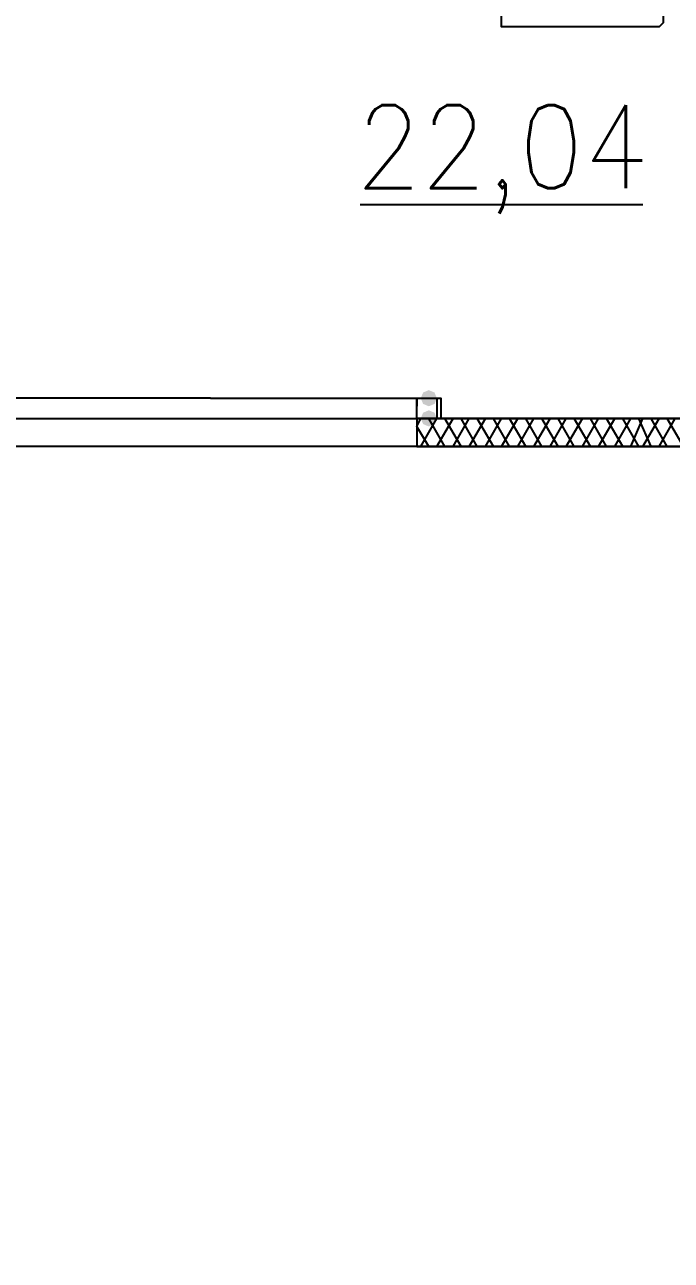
# Model space of a CAD drawing. Header units: millimetres. Extents: x 0 to 420, y 0 to 297.
# Drawn here: x 369.74 to 376.51, y 131.51 to 144.46 of the extents above; entities that cross this region are included whole.
import ezdxf

# ---------------------------------------------------------------- set-up
doc = ezdxf.new("R2010")
doc.units = ezdxf.units.MM
doc.layers.get('0').update_dxf_attribs({"linetype": 'CONTINUOUS'})
doc.styles.get("Standard").update_dxf_attribs({"font": 'STANDARD'})

msp = doc.modelspace()

# ---------------------------------------------------------------- hatches: boundary and pattern name
at = {"true_color": 0x000007}
for points in [[(374.057333, 140.546667), (374.032462, 140.486871), (373.972667, 140.462), (373.912871, 140.486871), (373.888, 140.546667), (373.912871, 140.606462), (373.972667, 140.631333), (374.032462, 140.606463)], [(374.057333, 140.335), (374.032462, 140.275204), (373.972667, 140.250333), (373.912871, 140.275204), (373.888, 140.335), (373.912871, 140.394796), (373.972667, 140.419667), (374.032462, 140.394796)]]:
    msp.add_hatch(color=0, dxfattribs=at).paths.add_polyline_path(points, flags=0)

# ---------------------------------------------------------------- linework, layer by layer
at = {"color": 0, "true_color": 0x000007}
for points in [[(376.639667, 140.335), (376.639667, 151.468667), (360.045, 151.468667), (360.045, 140.335)], [(374.734667, 144.483667), (374.734667, 147.32), (374.734667, 147.362333), (374.777, 147.362333), (376.343333, 147.362333), (376.385667, 147.362333), (376.428, 147.362333), (376.428, 147.32), (376.428, 144.483667), (376.385667, 144.441333), (376.343333, 144.441333), (374.777, 144.441333), (374.734667, 144.441333)], [(367.538, 140.038667), (360.045, 140.038667), (360.045, 105.537), (372.745, 105.537), (372.745, 111.633), (389.255, 111.633), (389.255, 122.936), (389.255, 140.038667)]]:
    msp.add_lwpolyline(points, close=True, dxfattribs=at)
for points in [[(373.253, 142.578667), (376.216333, 142.578667)], [(371.686667, 140.546667), (369.527667, 140.546667), (369.527667, 140.462)], [(369.527667, 140.462), (369.527667, 140.335), (371.686667, 140.335)], [(371.686667, 140.546667), (373.845667, 140.546667), (374.057333, 140.546667), (374.057333, 140.335), (373.845667, 140.335), (373.845667, 140.546667), (374.099667, 140.546667), (374.099667, 140.335), (373.845667, 140.335), (373.845667, 140.546667), (373.845667, 140.462)], [(371.686667, 140.335), (373.845667, 140.335), (373.845667, 140.462)], [(373.845667, 140.250333), (373.888, 140.335)], [(373.845667, 140.335), (373.845667, 140.038667)], [(373.845667, 140.335), (373.845667, 140.038667)], [(376.639667, 140.335), (373.845667, 140.335)], [(373.888, 140.038667), (374.057333, 140.335)], [(374.142, 140.038667), (373.972667, 140.335)], [(374.057333, 140.038667), (374.226667, 140.335)], [(374.311333, 140.038667), (374.142, 140.335)], [(374.226667, 140.038667), (374.396, 140.335)], [(374.480667, 140.038667), (374.311333, 140.335)], [(374.396, 140.038667), (374.565333, 140.335)], [(374.65, 140.038667), (374.480667, 140.335)], [(374.565333, 140.038667), (374.734667, 140.335)], [(374.819333, 140.038667), (374.65, 140.335)], [(374.734667, 140.038667), (374.904, 140.335)], [(374.988667, 140.038667), (374.819333, 140.335)], [(374.904, 140.038667), (375.073333, 140.335)], [(375.158, 140.038667), (374.988667, 140.335)], [(375.073333, 140.038667), (375.242667, 140.335)], [(375.327333, 140.038667), (375.158, 140.335)], [(375.242667, 140.038667), (375.412, 140.335)], [(375.496667, 140.038667), (375.327333, 140.335)], [(375.412, 140.038667), (375.581333, 140.335)], [(375.666, 140.038667), (375.496667, 140.335)], [(375.581333, 140.038667), (375.750667, 140.335)], [(375.835333, 140.038667), (375.666, 140.335)], [(375.750667, 140.038667), (375.92, 140.335)], [(376.004667, 140.038667), (375.835333, 140.335)], [(375.92, 140.038667), (376.089333, 140.335)], [(376.174, 140.038667), (376.004667, 140.335)], [(376.089333, 140.038667), (376.216333, 140.335)], [(376.301, 140.038667), (376.174, 140.335)], [(376.216333, 140.038667), (376.385667, 140.335)], [(376.470333, 140.038667), (376.301, 140.335)], [(376.385667, 140.038667), (376.555, 140.335)], [(376.639667, 140.038667), (376.470333, 140.335)], [(373.972667, 140.038667), (373.845667, 140.250333)], [(373.845667, 140.038667), (389.255, 140.038667)]]:
    msp.add_lwpolyline(points, dxfattribs=at)

# ---------------------------------------------------------------- texts
at = {"color": 0, "true_color": 0x000007, "insert": (373.210674, 143.620029), "char_height": 0.872032, "width": 2.85832715, "attachment_point": 1}
msp.add_mtext('22,04', dxfattribs=at)

doc.saveas('drawing.dxf')
